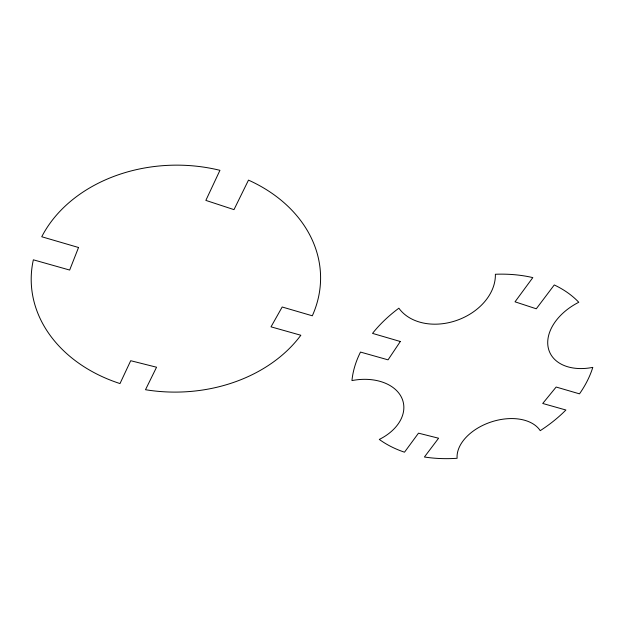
<?xml version="1.0" encoding="UTF-8"?>
<svg xmlns="http://www.w3.org/2000/svg" width="624" height="624" viewBox="0 0 624 624"><rect width="100%" height="100%" fill="white"/><g stroke="black" fill="none" stroke-linecap="round" stroke-linejoin="round"><path stroke-width="0.94" d="M78.53 247.502L69.662 270.052L33.353 259.81A144.706 113.467 -0.7 0 0 119.995 383.565L130.705 360.711L156.554 367.216L145.501 389.719A144.706 113.467 -0.7 0 0 300.838 335.252L271.011 326.836L282.188 307L312.312 315.799A144.706 113.467 -0.7 0 0 248.492 180.118L233.992 209.633L205.85 200.398L219.944 170.321A144.706 113.467 -0.7 0 0 41.746 236.753L78.53 247.502M400.319 341.507L388.05 359.845L360.5 352.076A125.869 87.337 -19.1 0 0 351.952 380.585A47.128 32.635 -12.7 0 1 401.731 397.855A47.128 32.635 -12.7 0 1 379.291 439.429A125.869 87.337 -19.1 0 0 404.5 452.197L418.493 433.157L438.594 438.22L424.414 457.002A125.869 87.337 -19.1 0 0 457.103 458.289A44.39 28.345 -18.2 0 1 491.065 422.003A44.39 28.345 -18.2 0 1 540.228 430.661A125.869 87.337 -19.1 0 0 565.906 410.007L542.724 403.471L556.156 387.036L579.493 393.853A125.869 87.337 -19.1 0 0 592.8 367.372A49.756 33.501 -25 0 1 548.254 347.81A49.756 33.501 -25 0 1 578.776 302.273A125.869 87.337 -19.1 0 0 554.268 284.957L536.281 308.794L515.026 301.821L532.818 277.61A125.869 87.337 -19.1 0 0 495.37 274.264A52.494 39.616 -20.5 0 1 456.877 320.346A52.494 39.616 -20.5 0 1 398.876 308.194A125.869 87.337 -19.1 0 0 372.528 333.388L400.319 341.507"/></g></svg>
